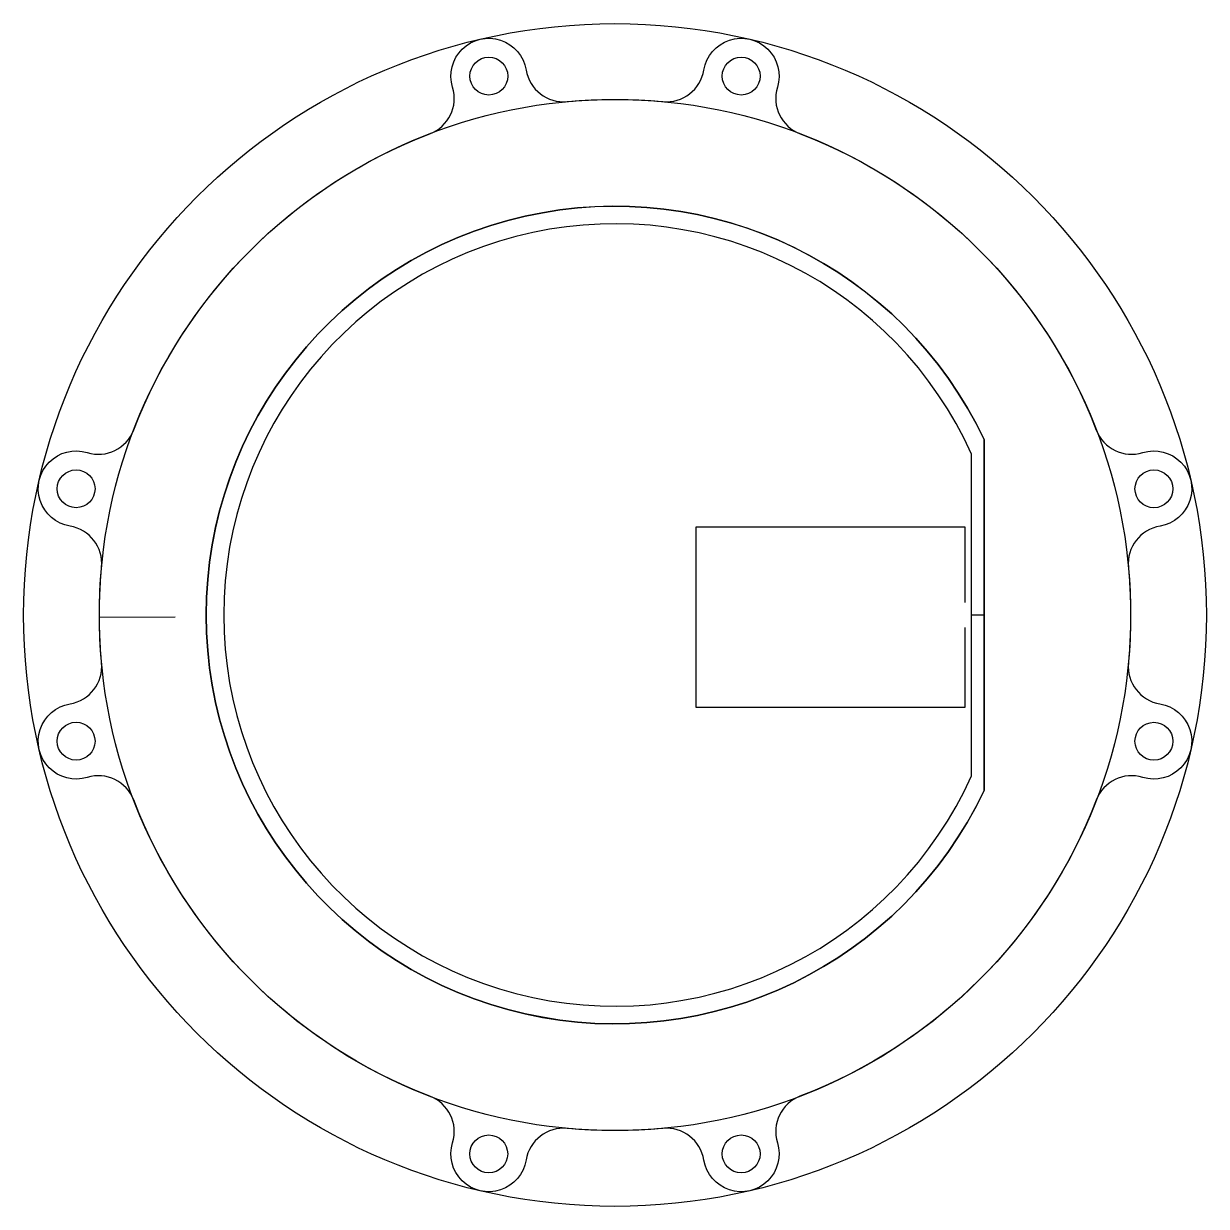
# Model space of a CAD drawing. Header units: inches. Extents: x -46.9 to 46.9, y -46.9 to 46.9.
import ezdxf

# ---------------------------------------------------------------- set-up
doc = ezdxf.new("R2010")
doc.units = ezdxf.units.IN
doc.header["$MEASUREMENT"] = 0
doc.layers.add('カメラの取り付け', color=240, linetype='Continuous')
doc.layers.add('画層 1', color=3, linetype='Continuous')

msp = doc.modelspace()

# ---------------------------------------------------------------- linework, layer by layer
msp.add_line((-34.859, -0.161), (-40.859, -0.188))
msp.add_lwpolyline([(29.255, 0.999), (29.255, 13.913, 4.430547), (29.255, -13.916), (29.255, 0.999)], format="xyb")
msp.add_lwpolyline([(27.727, -1.001), (27.727, -7.326), (6.427, -7.326), (6.427, 6.974), (27.727, 6.974), (27.727, 0.999)])
for centre in [(-10.001, 42.704), (10.001, 42.704), (-42.704, 10.002), (42.704, 9.999), (-42.704, -10.001), (42.703, -10.003), (-10.003, -42.703), (10, -42.704)]:
    msp.add_circle(centre, 1.5)
at = {"layer": 'カメラの取り付け'}
msp.add_lwpolyline([(38.138, -14.661, -0.212322), (14.658, -38.139, 0.394303), (12.867, -41.822, -1.070909), (7.039, -43.187, 0.394303), (3.799, -40.682, -0.046606), (-3.802, -40.682, 0.394303), (-7.042, -43.186, -1.070909), (-12.87, -41.821, 0.394303), (-14.661, -38.138, -0.21232), (-38.139, -14.659, 0.394303), (-41.822, -12.868, -1.070909), (-43.186, -7.04, 0.394303), (-40.682, -3.8, -0.046606), (-40.682, 3.801, 0.394303), (-43.186, 7.041, -1.070909), (-41.821, 12.869, 0.394303), (-38.139, 14.66, -0.212322), (-14.66, 38.139, 0.394303), (-12.869, 41.821, -1.070909), (-7.04, 43.186, 0.394303), (-3.8, 40.682, -0.046606), (3.8, 40.682, 0.394303), (7.04, 43.186, -1.070909), (12.869, 41.821, 0.394303), (14.66, 38.139, -0.212337), (38.14, 14.658, 0.394303), (41.822, 12.867, -1.070909), (43.187, 7.038, 0.394303), (40.682, 3.798, -0.046606), (40.682, -3.802, 0.394303), (43.186, -7.042, -1.070909), (41.821, -12.87, 0.394303)], format="xyb", close=True, dxfattribs=at)
at = {"layer": '画層 1'}
msp.add_line((29.255, 0), (28.255, 0), dxfattribs=at)
for points in [[(29.255, 13.913), (29.255, -13.913, -4.431029)], [(28.255, 12.754, 4.646165), (28.255, -12.754)]]:
    msp.add_lwpolyline(points, format="xyb", close=True, dxfattribs=at)
for centre, radius in [((0, 0), 46.859), ((0, -0.001), 40.86)]:
    msp.add_circle(centre, radius, dxfattribs=at)

doc.saveas('drawing.dxf')
